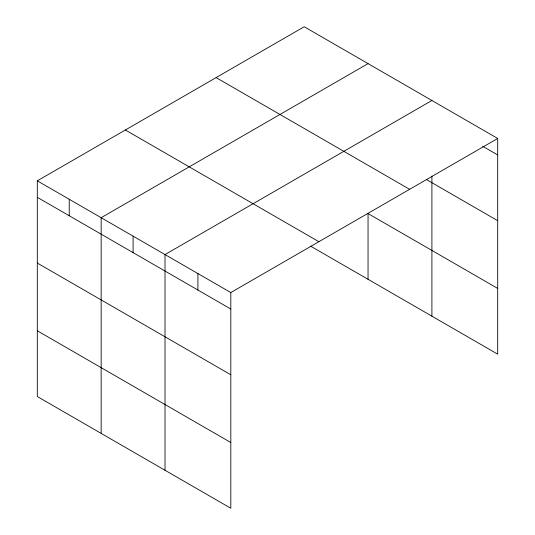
<?xml version="1.0" encoding="UTF-8"?>
<svg xmlns="http://www.w3.org/2000/svg" width="535" height="535" viewBox="0 0 535 535"><rect width="100%" height="100%" fill="white"/><g stroke="black" fill="none" stroke-linecap="round" stroke-linejoin="round"><path stroke-width="0.8" d="M37.303 180.837L230.812 292.558L230.812 508.25L37.303 396.529L37.303 180.837L304.188 26.75L497.697 138.471L497.697 354.163L310.574 246.127M368.047 63.618L101.155 217.705L101.155 433.397M431.906 100.486L165.014 254.573L165.014 470.265M230.812 292.558L497.697 138.471M482.684 146.276L497.697 154.949M426.228 179.426L497.697 220.687M216.113 77.602L409.629 189.323M497.697 288.425L368.047 213.565L368.047 279.31M125.371 129.992L318.887 241.713M37.303 197.315L230.812 309.036M37.303 263.053L230.812 374.774M37.303 330.784L230.812 442.512M431.906 176.048L431.906 316.178M197.917 273.566L197.917 290.044M133.088 236.142L133.088 252.614M69.229 199.274L69.229 215.745"/></g></svg>
